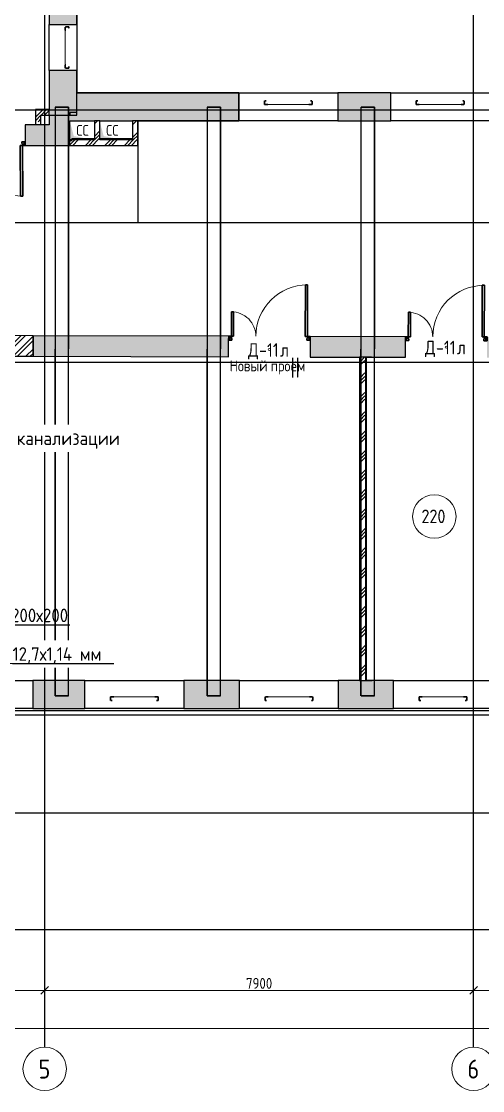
# Model space of a CAD drawing. Header units: millimetres. Extents: x -129048 to 476301, y -5853 to 215316.
# Drawn here: x 118420 to 126915, y -4664 to 15036 of the extents above; entities that cross this region are included whole.
import ezdxf
from ezdxf import colors
from ezdxf.entities.mleader import LeaderData, LeaderLine
from ezdxf.math import Vec2, Vec3

# ---------------------------------------------------------------- set-up
doc = ezdxf.new("R2010")
doc.units = ezdxf.units.MM
for name, pattern in [('ADSK_Линия сетки', [25, 20, -2.5, 0, -2.5]), ('ADSK_Сверху', [4.5, 3, -1.5]), ('ADSK_Снесено', [4.5, 3, -1.5])]:
    doc.linetypes.add(name, pattern=pattern)
for name, color, linetype, lineweight, true_color in [('_ Окна', 5, 'Continuous', 30, 0x0000ff), ('Стены внутренние', 5, 'Continuous', 18, 0x0000ff), ('Стены наружные', 1, 'ADSK_Снесено', 18, 0xff0000), ('Стены штриховка', 5, 'Continuous', 18, 0x0000ff)]:
    doc.layers.add(name, color=color, linetype=linetype, lineweight=lineweight, true_color=true_color)
for name, color, linetype, lineweight in [('GAZLAITER', 1, 'Continuous', 40), ('Аннотация', 7, 'Continuous', 9), ('Двери', 251, 'Continuous', 18), ('Каркас', 7, 'Continuous', 18), ('Марки дверей', 7, 'Continuous', 20), ('Марки помещений', 7, 'Continuous', 20), ('Окна', 251, 'Continuous', 18), ('Оси', 7, 'Continuous', 9), ('Узлы', 7, 'Continuous', 18)]:
    doc.layers.add(name, color=color, linetype=linetype, lineweight=lineweight)
doc.styles.add('GOST Common', font='GOST Common_0.ttf', dxfattribs={"width": 0.9, "height": 350})
doc.styles.add('GOST Common_1', font='GOST Common_0.ttf', dxfattribs={"width": 0.9, "height": 200})
doc.styles.add('GOST Common_2', font='GOST Common_0.ttf', dxfattribs={"width": 0.9, "height": 250})
doc.styles.add('PIK', font='isocpeur.ttf', dxfattribs={"width": 0.9, "height": 250})
doc.dimstyles.new('ADSK_Основной_2_5_мм', dxfattribs={"dimscale": 304.8, "dimtxt": 251.428749, "dimasz": 0.463911, "dimexe": 0.492126, "dimexo": 0.492126, "dimgap": 0.098425, "dimtad": 1, "dimdec": 1, "dimrnd": 0.1, "dimdsep": 46, "dimtxsty": 'GOST Common_1', "dimblk1": 'OBLIQUE', "dimblk2": 'OBLIQUE', "dimsah": 1, "dimcen": 0.09, "dimdle": 0.492126, "dimazin": 2, "dimtfac": 1, "dimtdec": 4, "dimtix": 1, "dimtmove": 0, "dimatfit": 3, "dimfxl": 1, "dimtvp": 1, "dimtfill": 1, "dimtolj": 1, "dimtzin": 0, "dimlwd": 20, "dimlwe": 20, "dimarcsym": 2})
pattern_1 = [(45, (108139.4, 150), (-179.605, 179.605), []), (45, (108202.9, 150), (0, 359.2102), []), (45, (108075.9, 150), (0, 359.2102), [])]

# ---------------------------------------------------------------- blocks, each defined once
blk = doc.blocks.new('Витраж-тент со смещением вовне - 60мм 30 сдвиг-1466942-02 План 2-го этажа маркировочный')
at = {"layer": '_ Окна', "color": 161, "linetype": 'ADSK_Сверху', "true_color": 0xaaaaff}
for p, q in [((-440, 25), (-440, -45)), ((-440, 25), (-410, 25)), ((-440, -45), (-440, 25)), ((440, 25), (410, 25)), ((440, -45), (440, 25)), ((440, -45), (440, 25)), ((-380, -45), (-440, -45)), ((-380, -35), (-380, -45)), ((380, -35), (380, -45)), ((380, -45), (440, -45))]:
    blk.add_line(p, q, dxfattribs=at)
at = {"layer": 'Окна', "color": 161, "linetype": 'ADSK_Сверху', "true_color": 0xaaaaff}
blk.add_line((-380, -45), (380, -45), dxfattribs=at)
blk = doc.blocks.new('Витраж-тент со смещением вовне - 60мм 30 сдвиг-1466982-02 План 2-го этажа маркировочный')
at = {"layer": '_ Окна', "color": 161, "linetype": 'ADSK_Сверху', "true_color": 0xaaaaff}
for p, q in [((-440, 25), (-440, -45)), ((-440, 25), (-410, 25)), ((-440, -45), (-440, 25)), ((440, 25), (410, 25)), ((440, -45), (440, 25)), ((440, -45), (440, 25)), ((-380, -45), (-440, -45)), ((-380, -35), (-380, -45)), ((380, -35), (380, -45)), ((380, -45), (440, -45))]:
    blk.add_line(p, q, dxfattribs=at)
at = {"layer": 'Окна', "color": 161, "linetype": 'ADSK_Сверху', "true_color": 0xaaaaff}
blk.add_line((-380, -45), (380, -45), dxfattribs=at)
blk = doc.blocks.new('Витраж-тент со смещением вовне - 60мм 30 сдвиг-1466941-02 План 2-го этажа маркировочный')
at = {"layer": '_ Окна', "color": 161, "linetype": 'ADSK_Сверху', "true_color": 0xaaaaff}
for p, q in [((-379, 25), (-379, -45)), ((-379, 25), (-349, 25)), ((-379, -45), (-379, 25)), ((379, 25), (349, 25)), ((379, -45), (379, 25)), ((379, -45), (379, 25)), ((-319, -45), (-379, -45)), ((-319, -35), (-319, -45)), ((319, -35), (319, -45)), ((319, -45), (379, -45))]:
    blk.add_line(p, q, dxfattribs=at)
at = {"layer": 'Окна', "color": 161, "linetype": 'ADSK_Сверху', "true_color": 0xaaaaff}
blk.add_line((-319, -45), (319, -45), dxfattribs=at)
blk = doc.blocks.new('AC_Дверь_Однопольная - Д-19п 1030х2200h-1983139-02 План 2-го этажа маркировочный')
at = {"layer": 'Двери', "lineweight": 30}
for p, q in [((-465, 1120), (-425, 1120)), ((-465, 190), (-465, 1120)), ((-425, 1120), (-425, 190)), ((-515, 190), (-495, 190)), ((-515, 120), (-515, 190)), ((-495, 120), (-515, 120)), ((-495, 190), (-465, 190)), ((-495, 120), (-495, 190)), ((-495, 190), (-495, 120)), ((-455, 120), (-495, 120)), ((-425, 190), (-465, 190)), ((-465, 190), (-465, 150)), ((-465, 150), (-455, 150)), ((-455, 150), (-455, 120)), ((455, 150), (465, 150)), ((455, 120), (455, 150)), ((495, 120), (455, 120)), ((465, 190), (495, 190)), ((465, 150), (465, 190)), ((495, 190), (495, 120)), ((495, 190), (515, 190)), ((495, 120), (495, 190)), ((515, 120), (495, 120)), ((515, 190), (515, 120))]:
    blk.add_line(p, q, dxfattribs=at)
at = {"layer": 'Двери'}
blk.add_arc((-465, 190), 930, 0, 90, dxfattribs=at)
blk = doc.blocks.new('AC_Дверь_Двупольная - Д-11л 1500х2200h-2039728-02 План 2-го этажа маркировочный')
at = {"layer": 'Двери', "lineweight": 30}
for p, q in [((700, 1140), (660, 1140)), ((660, 1140), (660, 190)), ((700, 190), (700, 1140)), ((-700, 640), (-660, 640)), ((-700, 190), (-700, 640)), ((-660, 640), (-660, 190)), ((-750, 190), (-730, 190)), ((-750, 120), (-750, 190)), ((-730, 120), (-750, 120)), ((-730, 190), (-700, 190)), ((-730, 120), (-730, 190)), ((-730, 190), (-730, 120)), ((-690, 120), (-730, 120)), ((-660, 190), (-700, 190)), ((-700, 190), (-700, 150)), ((-700, 150), (-690, 150)), ((-690, 150), (-690, 120)), ((660, 190), (700, 190)), ((700, 150), (690, 150)), ((690, 150), (690, 120)), ((690, 120), (730, 120)), ((730, 190), (700, 190)), ((700, 190), (700, 150)), ((730, 120), (730, 190)), ((750, 190), (730, 190)), ((730, 190), (730, 120)), ((730, 120), (750, 120)), ((750, 120), (750, 190))]:
    blk.add_line(p, q, dxfattribs=at)
at = {"layer": 'Двери'}
for centre, radius, start, end in [((700, 190), 950, 90, 180), ((-700, 190), 450, 360, 90)]:
    blk.add_arc(centre, radius, start, end, dxfattribs=at)
blk = doc.blocks.new('Ось сетки - Круг_Ø8 мм-6577-02 План 2-го этажа маркировочный')
at = {"layer": 'Оси', "lineweight": 20}
for start, end in [(360, 180), (180, 360)]:
    blk.add_arc((0, 0), 4, start, end, dxfattribs=at)
blk = doc.blocks.new('ADSK_Марка_Помещение_ОдноЗначение - Номер-247393-02 План 2-го этажа маркировочный')
at = {"layer": 'Марки помещений'}
blk.add_circle((0, 0), 4, dxfattribs=at)
blk = doc.blocks.new('_Oblique')
at = {"color": 0, "linetype": 'ByBlock', "lineweight": -2}
blk.add_line((-0.5, -0.5), (0.5, 0.5), dxfattribs=at)
blk = doc.blocks.new('*D1562')
at = {"color": 0, "lineweight": 20, "transparency": 16777216}
for p, q in [((115699, -2818), (118999, -2818)), ((115849, -2868), (115849, -2968)), ((118849, -2868), (118849, -2968))]:
    blk.add_line(p, q, dxfattribs=at)
at = {"layer": 'Defpoints', "color": 0, "transparency": 16777216}
for p in [(115849, -2718), (118849, -2718), (118849, -2818)]:
    blk.add_point(p, dxfattribs=at)
at = {"color": 0, "lineweight": 20, "transparency": 16777216, "xscale": 141.4, "yscale": 141.4, "zscale": 141.4, "rotation": 180}
blk.add_blockref('_Oblique', (115849, -2818), dxfattribs=at)
at = {"color": 0, "lineweight": 20, "transparency": 16777216, "xscale": 141.4, "yscale": 141.4, "zscale": 141.4}
blk.add_blockref('_Oblique', (118849, -2818), dxfattribs=at)
at = {"color": 0, "lineweight": 25, "transparency": 16777216, "insert": (117349, -2688), "char_height": 200, "width": 756.84, "attachment_point": 5, "style": 'GOST Common_1', "bg_fill": 3, "box_fill_scale": 1.1, "bg_fill_color": 256, "bg_fill_true_color": 13158600, "bg_fill_transparency": 0}
blk.add_mtext('\\A1;3000', dxfattribs=at)
blk = doc.blocks.new('*D1563')
at = {"color": 0, "lineweight": 20, "transparency": 16777216}
for p, q in [((118699, -2818), (126899, -2818)), ((118849, -2868), (118849, -2968)), ((126749, -2868), (126749, -2968))]:
    blk.add_line(p, q, dxfattribs=at)
at = {"layer": 'Defpoints', "color": 0, "transparency": 16777216}
for p in [(118849, -2718), (126749, -2718), (126749, -2818)]:
    blk.add_point(p, dxfattribs=at)
at = {"color": 0, "lineweight": 20, "transparency": 16777216, "xscale": 141.4, "yscale": 141.4, "zscale": 141.4, "rotation": 180}
blk.add_blockref('_Oblique', (118849, -2818), dxfattribs=at)
at = {"color": 0, "lineweight": 20, "transparency": 16777216, "xscale": 141.4, "yscale": 141.4, "zscale": 141.4}
blk.add_blockref('_Oblique', (126749, -2818), dxfattribs=at)
at = {"color": 0, "lineweight": 25, "transparency": 16777216, "insert": (122799, -2688), "char_height": 200, "width": 756.84, "attachment_point": 5, "style": 'GOST Common_1', "bg_fill": 3, "box_fill_scale": 1.1, "bg_fill_color": 256, "bg_fill_true_color": 13158600, "bg_fill_transparency": 0}
blk.add_mtext('\\A1;7900', dxfattribs=at)
blk = doc.blocks.new('*D1564')
at = {"color": 0, "lineweight": 20, "transparency": 16777216}
for p, q in [((126599, -2818), (139399, -2818)), ((126749, -2868), (126749, -2968)), ((139249, -2868), (139249, -2968))]:
    blk.add_line(p, q, dxfattribs=at)
at = {"layer": 'Defpoints', "color": 0, "transparency": 16777216}
for p in [(126749, -2718), (139249, -2718), (139249, -2818)]:
    blk.add_point(p, dxfattribs=at)
at = {"color": 0, "lineweight": 20, "transparency": 16777216, "xscale": 141.4, "yscale": 141.4, "zscale": 141.4, "rotation": 180}
blk.add_blockref('_Oblique', (126749, -2818), dxfattribs=at)
at = {"color": 0, "lineweight": 20, "transparency": 16777216, "xscale": 141.4, "yscale": 141.4, "zscale": 141.4}
blk.add_blockref('_Oblique', (139249, -2818), dxfattribs=at)
at = {"color": 0, "lineweight": 25, "transparency": 16777216, "insert": (132999, -2688), "char_height": 200, "width": 889.8, "attachment_point": 5, "style": 'GOST Common_1', "bg_fill": 3, "box_fill_scale": 1.1, "bg_fill_color": 256, "bg_fill_true_color": 13158600, "bg_fill_transparency": 0}
blk.add_mtext('\\A1;12500', dxfattribs=at)
blk = doc.blocks.new('*D1578')
at = {"color": 0, "lineweight": 20, "transparency": 16777216}
for p, q in [((102049, -3518), (164199, -3518)), ((102199, -3568), (102199, -3668)), ((164049, -3568), (164049, -3668))]:
    blk.add_line(p, q, dxfattribs=at)
at = {"layer": 'Defpoints', "color": 0, "transparency": 16777216}
for p in [(102199, -3418), (164049, -3418), (164049, -3518)]:
    blk.add_point(p, dxfattribs=at)
at = {"color": 0, "lineweight": 20, "transparency": 16777216, "xscale": 141.4, "yscale": 141.4, "zscale": 141.4, "rotation": 180}
blk.add_blockref('_Oblique', (102199, -3518), dxfattribs=at)
at = {"color": 0, "lineweight": 20, "transparency": 16777216, "xscale": 141.4, "yscale": 141.4, "zscale": 141.4}
blk.add_blockref('_Oblique', (164049, -3518), dxfattribs=at)
at = {"color": 0, "lineweight": 25, "transparency": 16777216, "insert": (133124, -3388), "char_height": 200, "width": 889.8, "attachment_point": 5, "style": 'GOST Common_1', "bg_fill": 3, "box_fill_scale": 1.1, "bg_fill_color": 256, "bg_fill_true_color": 13158600, "bg_fill_transparency": 0}
blk.add_mtext('\\A1;61850', dxfattribs=at)
blk = doc.blocks.new('ADSK_Марка_Дверь - Марка типа и комментарии-2020407-02 План 2-го этажа маркировочный')
at = {"layer": 'Марки дверей', "lineweight": 9}
blk.add_circle((0, 0), 0.2, dxfattribs=at)
blk = doc.blocks.new('ADSK_Марка_Дверь - Типоразмер_ADSK_Марка-58376-02 План 2-го этажа маркировочный')
at = {"layer": 'Марки дверей', "lineweight": 9}
blk.add_circle((0, 0), 0.2, dxfattribs=at)

msp = doc.modelspace()

# ---------------------------------------------------------------- hatches: boundary and pattern name
at = {"layer": 'Стены внутренние', "lineweight": 25, "true_color": 0x636466}
h = msp.add_hatch(dxfattribs=at)
h.set_pattern_fill('FP_1', color=251, style=0, pattern_type=2)
h.set_pattern_definition(pattern_1)
h.paths.add_polyline_path([(118680.71759, 13129.22496), (118682.60376, 13130.22153), (118682.74442, 13188.01178), (118773.02388, 13188.01098), (118773.25318, 13129.58814), (118780.71759, 13130.22153), (118780.71759, 13409.61744), (118680.71759, 13409.61744), (118680.71759, 13130.22153)])
h = msp.add_hatch(dxfattribs=at)
h.set_pattern_fill('FP_1', color=251, style=0, pattern_type=2)
h.set_pattern_definition(pattern_1)
h.paths.add_polyline_path([(118930.71759, 13309.61744), (118930.71759, 13409.61744), (118780.71759, 13409.61744), (118780.71759, 13309.61744)])
msp.add_hatch(color=251, dxfattribs=at).paths.add_polyline_path([(118934.63569, 12750.2186), (119314.63569, 12751.71001), (119314.63569, 13309.61744), (118934.63569, 13309.61744), (118934.63569, 12751.71001)])
h = msp.add_hatch(dxfattribs=at)
h.set_pattern_fill('FP_1', color=251, style=0, pattern_type=2)
h.set_pattern_definition(pattern_1)
h.paths.add_polyline_path([(119864.63569, 12851.64231), (119864.63569, 13206.63165), (119764.63569, 13206.63165), (119764.63569, 12851.64231)])
h = msp.add_hatch(dxfattribs=at)
h.set_pattern_fill('FP_1', color=251, style=0, pattern_type=2)
h.set_pattern_definition(pattern_1)
h.paths.add_polyline_path([(120564.5631, 12851.64231), (120564.5631, 13206.63165), (120464.5631, 13206.63165), (120464.5631, 12851.64231)])
h = msp.add_hatch(color=251, dxfattribs=at)
h.paths.add_polyline_path([(115138.00814, 12735.31776), (116459.97718, 12740.50617), (116458.48578, 13120.50324), (115136.51675, 13115.31484), (115137.56781, 12847.51204)])
h.paths.add_polyline_path([(117255.00657, 12743.62647), (117460.26441, 12744.43205), (117458.77301, 13124.42913), (117253.51517, 13123.62354), (117254.59884, 12847.51204)])
h.paths.add_polyline_path([(118490.25647, 12748.47452), (118934.63569, 12750.2186), (118934.63569, 13130.22153), (118488.76508, 13128.47159), (118490.24963, 12750.2186)])
h = msp.add_hatch(dxfattribs=at)
h.set_pattern_fill('FP_1', color=251, style=0, pattern_type=2)
h.set_pattern_definition(pattern_1)
h.paths.add_polyline_path([(120549.71145, 12751.64231), (120564.5631, 12751.64231), (120564.5631, 12851.64231), (119314.63569, 12851.64231), (119314.63569, 12751.64231), (120521.72139, 12751.64231)])
h = msp.add_hatch(color=251, dxfattribs=at)
h.paths.add_polyline_path([(150643.87398, 8780.40893), (150640.00108, 9160.4205), (144072.22926, 9177.78108), (144072.22926, 8797.77975), (150641.87126, 8780.41423)])
h.paths.add_polyline_path([(142571.23005, 8801.74734), (142572.04947, 9181.74601), (135507.91605, 9200.41911), (135507.91605, 8820.41778), (142541.69893, 8801.8254)])
h.paths.add_polyline_path([(134006.91684, 8824.38537), (134007.73626, 9204.38404), (126996.31999, 9222.9178), (126996.31999, 8842.91647), (133964.73987, 8824.49686)])
h.paths.add_polyline_path([(125495.32078, 8846.88406), (125496.1402, 9226.88273), (123737.93688, 9231.53067), (123736.93244, 8851.532), (125345.23721, 8847.28077)])
h.paths.add_polyline_path([(122236.93768, 8855.49694), (122237.75709, 9235.49561), (118638.71545, 9245.00944), (118638.71545, 8865.00811), (122211.1293, 8855.56515)])
h.paths.add_polyline_path([(117111.77609, 8869.04427), (117111.77609, 9249.04559), (116272.42287, 9251.26425), (116273.16835, 8871.26096), (117048.57146, 8869.21133)])
h = msp.add_hatch(dxfattribs=at)
h.set_pattern_fill('FP_2', color=251, style=0, pattern_type=2)
h.set_pattern_definition([(45, (108139.4, 150), (-117.8655, 117.8655), []), (45, (108217.98, 150), (-117.8655, 117.8655), [])])
h.paths.add_polyline_path([(118637.711, 8865.01076), (118637.711, 9245.01209), (117112.78054, 9249.04294), (117111.77609, 8869.04427), (118399.14749, 8865.64136)])
h = msp.add_hatch(dxfattribs=at)
h.set_pattern_fill('FP_1', color=251, style=0, pattern_type=2)
h.set_pattern_definition(pattern_1)
h.paths.add_polyline_path([(124752.4505, 2889.50427), (124757.94213, 2889.50427), (124757.94213, 3942.16704), (124746.00578, 8848.56015), (124657.94213, 8849.0975), (124657.94213, 2889.50427)])
at = {"layer": 'Стены наружные', "linetype": 'Continuous', "lineweight": 25, "true_color": 0x636466}
h = msp.add_hatch(color=251, dxfattribs=at)
h.paths.add_polyline_path([(118930.71759, 13309.61744), (119399.51053, 13309.61744), (119440.71759, 13359.61744), (119440.71759, 14130.74577), (118930.71759, 14130.74577)])
h.paths.add_polyline_path([(119328.16529, 14980.74577), (119440.71759, 14980.74577), (119440.71759, 20558.63165), (118930.71759, 20558.63165), (118930.71759, 14980.74577), (119055.97335, 14980.74577)])
h = msp.add_hatch(color=251, dxfattribs=at)
h.paths.add_polyline_path([(145083.02013, 13206.63165), (147391.30433, 13206.63165), (147391.30433, 13716.63165), (143932.16837, 13716.63165), (143932.16837, 13206.63165)])
h.paths.add_polyline_path([(141113.17733, 13206.63165), (142112.16837, 13206.63165), (142112.16837, 13716.63165), (141113.17733, 13716.63165), (141113.17733, 13231.10037)])
h.paths.add_polyline_path([(138315.18046, 13206.63165), (139293.17733, 13206.63165), (139293.17733, 13716.63165), (138315.18046, 13716.63165), (138315.18046, 13261.27209)])
h.paths.add_polyline_path([(136495.18046, 13206.63165), (136495.18046, 13716.63165), (135501.45161, 13716.63165), (135501.45161, 13206.63165)])
h.paths.add_polyline_path([(132938.28842, 13206.63165), (133681.45161, 13206.63165), (133681.45161, 13716.63165), (132691.76651, 13716.63165), (132691.76651, 13206.63165)])
h.paths.add_polyline_path([(130871.76651, 13206.63165), (130871.76651, 13716.63165), (129873.38316, 13716.63165), (129873.38316, 13206.63165)])
h.paths.add_polyline_path([(127293.77171, 13206.63165), (128053.38316, 13206.63165), (128053.38316, 13716.63165), (127043.97335, 13716.63165), (127043.97335, 13206.63165)])
h.paths.add_polyline_path([(124752.4505, 13206.63165), (125223.97335, 13206.63165), (125223.97335, 13716.63165), (124246.97335, 13716.63165), (124246.97335, 13206.63165)])
h.paths.add_polyline_path([(119669.8081, 13206.63165), (122426.97335, 13206.63165), (122426.97335, 13716.63165), (119440.71759, 13716.63165), (119440.71759, 13359.61744), (119399.51053, 13309.61744), (119314.63569, 13309.61744), (119314.63569, 13206.63165), (119440.71759, 13206.63165)])
h = msp.add_hatch(color=251, dxfattribs=at)
h.paths.add_polyline_path([(150165.66254, 2379.50427), (150686.33128, 2379.50427), (150686.33128, 2889.50427), (149625.02359, 2889.50427), (149625.02359, 2379.50427)])
h.paths.add_polyline_path([(147805.02359, 2379.50427), (147805.02359, 2889.50427), (146815.58462, 2889.50427), (146815.58462, 2379.50427), (147624.34134, 2379.50427)])
h.paths.add_polyline_path([(144016.97567, 2379.50427), (144995.58462, 2379.50427), (144995.58462, 2889.50427), (144016.97567, 2889.50427), (144016.97567, 2714.83314)])
h.paths.add_polyline_path([(141209.00591, 2379.50427), (142196.97567, 2379.50427), (142196.97567, 2889.50427), (141209.00591, 2889.50427), (141209.00591, 2714.83314)])
h.paths.add_polyline_path([(138659.84039, 2379.50427), (139389.00591, 2379.50427), (139389.00591, 2889.50427), (138360.25895, 2889.50427), (138360.25895, 2379.50427)])
h.paths.add_polyline_path([(135333.3475, 2379.50427), (136540.25895, 2379.50427), (136540.25895, 2889.50427), (135333.3475, 2889.50427), (135333.3475, 2714.83314)])
h.paths.add_polyline_path([(132532.85559, 2379.50427), (133933.3475, 2379.50427), (133933.3475, 2889.50427), (132532.85559, 2889.50427), (132532.85559, 2714.83314)])
h.paths.add_polyline_path([(131132.85559, 2379.50427), (131132.85559, 2889.50427), (129903.39975, 2889.50427), (129903.39975, 2379.50427), (130908.57335, 2379.50427)])
h.paths.add_polyline_path([(127919.58131, 2379.50427), (128083.39975, 2379.50427), (128083.39975, 2889.50427), (127094.76194, 2889.50427), (127094.76194, 2379.50427), (127293.77171, 2379.50427)])
h.paths.add_polyline_path([(125274.76194, 2379.50427), (125274.76194, 2889.50427), (124257.12095, 2889.50427), (124257.12095, 2379.50427), (124752.4505, 2379.50427)])
h.paths.add_polyline_path([(116412.39698, 2379.50427), (116813.1385, 2379.50427), (116813.1385, 2889.50427), (116412.39698, 2889.50427), (116412.39698, 2749.36727)])
h.paths.add_polyline_path([(122004.70528, 2379.50427), (122437.12095, 2379.50427), (122437.12095, 2889.50427), (121410.898, 2889.50427), (121410.898, 2379.50427)])
h.paths.add_polyline_path([(119590.898, 2379.50427), (119590.898, 2889.50427), (118633.1385, 2889.50427), (118633.1385, 2379.50427)])
at = {"layer": 'Узлы', "lineweight": 25, "true_color": 0x636466}
for points in [[(119764.63569, 12851.64231), (119385.34637, 12922.35299), (119314.63569, 13188.98764), (119314.63569, 12851.64231), (119755.48717, 12851.64231)], [(120314.63569, 12851.64231), (119935.34637, 12922.35299), (119864.63569, 13192.68332), (119864.63569, 12851.64231), (120013.28982, 12851.64231)]]:
    msp.add_hatch(color=251, dxfattribs=at).paths.add_polyline_path(points)

# ---------------------------------------------------------------- linework, layer by layer
at = {"linetype": 'ADSK_Линия сетки', "lineweight": 25}
for p, q in [((126749.30993, -3863.55169), (126749.30993, 44684.78674)), ((118849.30993, -3863.55169), (118849.30993, 21818.8012)), ((97053.17482, 13406.78828), (165281.11784, 13406.78828)), ((97053.17482, 8756.78828), (165281.11784, 8756.78828)), ((97053.17482, 2256.78828), (165281.11784, 2256.78828)), ((97053.17482, 456.78828), (165281.11784, 456.78828)), ((97053.17482, -1693.21172), (142481.75547, -1693.21172))]:
    msp.add_line(p, q, dxfattribs=at)
at = {"color": 251, "lineweight": 25, "true_color": 0x636466}
for points in [[(119444.63569, 21068.63165), (119440.71759, 13720.1816), (122426.97335, 13716.63165), (122426.97335, 13206.63165), (120564.5631, 13206.63165), (120564.5631, 11328.12025), (143932.16837, 11328.12025), (143932.16837, 13716.63165), (146881.30433, 13716.63165), (146869.10338, 21084.05859), (139456.41559, 21084.05859), (139456.41559, 43675.12698), (126595.23494, 43675.12698), (126595.23494, 21068.63165), (119444.63569, 21068.63165)], [(108910.52572, 11328.12025), (154861.07324, 11328.12025), (154859.2518, 21054.56631), (154172.61168, 21084.05859)]]:
    msp.add_lwpolyline(points, dxfattribs=at)
at = {"layer": 'Каркас', "color": 251, "linetype": 'ADSK_Сверху', "lineweight": 25, "true_color": 0x636466}
for p, q in [((119290.34241, 13454.00246), (119040.34241, 13454.00246)), ((119040.34241, 13454.00246), (119290.34241, 13454.00246)), ((119040.34241, 13454.00246), (119040.34241, 8999.43061)), ((119040.34241, 13454.00246), (119040.34241, 8999.43061)), ((119290.34241, 8999.43061), (119290.34241, 13454.00246)), ((119290.34241, 13454.00246), (119290.34241, 8999.43061)), ((122090.34241, 13454.00246), (121840.34241, 13454.00246)), ((121840.34241, 13454.00246), (122090.34241, 13454.00246)), ((121840.34241, 13454.00246), (121840.34241, 8999.43061)), ((121840.34241, 13454.00246), (121840.34241, 8999.43061)), ((122090.34241, 8999.43061), (122090.34241, 13454.00246)), ((122090.34241, 13454.00246), (122090.34241, 8999.43061)), ((124922.07792, 13454.00246), (124672.07792, 13454.00246)), ((124672.07792, 13454.00246), (124922.07792, 13454.00246)), ((124672.07792, 13454.00246), (124672.07792, 8999.43061)), ((124672.07792, 13454.00246), (124672.07792, 8999.43061)), ((124922.07792, 8999.43061), (124922.07792, 13454.00246)), ((124922.07792, 13454.00246), (124922.07792, 8999.43061)), ((119040.34241, 8999.43061), (119040.34241, 2610.01988)), ((119040.34241, 2610.01988), (119040.34241, 8999.43061)), ((119290.34241, 2610.01988), (119290.34241, 8999.43061)), ((119290.34241, 2610.01988), (119290.34241, 8999.43061)), ((121840.34241, 8999.43061), (121840.34241, 2610.01988)), ((121840.34241, 2610.01988), (121840.34241, 8999.43061)), ((122090.34241, 2610.01988), (122090.34241, 8999.43061)), ((122090.34241, 2610.01988), (122090.34241, 8999.43061)), ((124672.07792, 8999.43061), (124672.07792, 2610.01988)), ((124672.07792, 2610.01988), (124672.07792, 8999.43061)), ((124922.07792, 2610.01988), (124922.07792, 8999.43061)), ((124922.07792, 2610.01988), (124922.07792, 8999.43061)), ((119040.34241, 2610.01988), (119290.34241, 2610.01988)), ((119290.34241, 2610.01988), (119040.34241, 2610.01988)), ((121840.34241, 2610.01988), (122090.34241, 2610.01988)), ((122090.34241, 2610.01988), (121840.34241, 2610.01988)), ((124672.07792, 2610.01988), (124922.07792, 2610.01988)), ((124922.07792, 2610.01988), (124672.07792, 2610.01988))]:
    msp.add_line(p, q, dxfattribs=at)
at = {"layer": 'Стены внутренние', "color": 251, "lineweight": 25, "true_color": 0x636466}
for p, q in [((118930.71759, 13409.61744), (118680.71759, 13409.61744)), ((118680.71759, 13409.61744), (118680.71759, 13129.22496)), ((118930.71759, 13309.61744), (118930.71759, 13409.61744)), ((118780.71759, 13309.61744), (118930.71759, 13309.61744)), ((118780.71759, 13129.61744), (118780.71759, 13309.61744)), ((118934.63569, 13309.61744), (118934.63569, 13130.22153)), ((119314.63569, 12751.64231), (119314.63569, 13206.63165)), ((119764.63569, 13206.63165), (119764.63569, 12851.64231)), ((119864.63569, 13206.63165), (119764.63569, 13206.63165)), ((119864.63569, 12851.64231), (119864.63569, 13206.63165)), ((120464.5631, 13206.63165), (120464.5631, 12851.64231)), ((120564.5631, 13206.63165), (120464.5631, 13206.63165)), ((120564.5631, 12751.64231), (120564.5631, 13206.63165)), ((118934.63569, 13130.22153), (118488.76508, 13128.47159)), ((118488.76508, 13128.47159), (118489.98174, 12818.47398)), ((119764.63569, 12851.64231), (119314.63569, 12851.64231)), ((120464.5631, 12851.64231), (119864.63569, 12851.64231)), ((118490.25647, 12748.47452), (119314.63569, 12751.71001)), ((119314.63569, 12751.64231), (120564.5631, 12751.64231)), ((118638.71545, 9245.00944), (116272.42287, 9251.26425)), ((118638.71545, 9245.00944), (118637.711, 8865.01076)), ((118637.711, 8865.01076), (118638.71545, 9245.00944)), ((122237.94213, 9235.49561), (118638.71545, 9245.00944)), ((122236.93768, 8855.49694), (122237.75709, 9165.49585)), ((123737.75185, 9161.53092), (123736.93244, 8851.532)), ((125496.32523, 9226.88273), (123737.93688, 9231.53067)), ((125495.32078, 8846.88406), (125496.1402, 9156.88297)), ((117518.65894, 8867.96875), (118637.711, 8865.01076)), ((118637.711, 8865.01076), (122236.93768, 8855.49694)), ((123736.93244, 8851.532), (124645.94213, 8849.12922)), ((124645.94213, 8849.12922), (124645.94213, 2889.50427)), ((124767.94213, 8848.80674), (124647.94213, 8849.12393)), ((124769.94213, 8848.80145), (125495.32078, 8846.88406)), ((124769.94213, 2889.50427), (124769.94213, 8848.80145)), ((124647.94213, 2889.50427), (124767.94213, 2889.50427))]:
    msp.add_line(p, q, dxfattribs=at)
at = {"layer": 'Стены внутренние', "color": 251, "linetype": 'ADSK_Сверху', "lineweight": 25, "true_color": 0x636466}
for p, q in [((119764.63569, 12872.88081), (119350.71759, 12872.88081)), ((119350.71759, 12832.02567), (119350.71759, 12872.88081)), ((120464.5631, 12872.88081), (119864.63569, 12872.88081)), ((123412.79059, 8835.95405), (123412.79059, 8473.69942)), ((123512.79059, 8473.69942), (123512.79059, 8835.95405))]:
    msp.add_line(p, q, dxfattribs=at)
at = {"layer": 'Стены внутренние', "color": 251, "linetype": 'ADSK_Снесено', "lineweight": 25, "true_color": 0x636466}
for p, q in [((124866.00543, 8848.85209), (124746.00578, 8848.56015)), ((124760.50341, 2889.3583), (124880.50306, 2889.65023))]:
    msp.add_line(p, q, dxfattribs=at)
at = {"layer": 'Стены наружные', "color": 251, "linetype": 'Continuous', "lineweight": 25, "true_color": 0x636466}
for p, q in [((119440.71759, 14980.74577), (119440.71759, 21068.63165)), ((118930.71759, 18876.11752), (118930.71759, 14980.74577)), ((118930.71759, 14980.74577), (119440.71759, 14980.74577)), ((118930.71759, 14130.74577), (118930.71759, 14980.74577)), ((119440.71759, 14980.74577), (119440.71759, 14130.74577)), ((118930.71759, 14130.74577), (118930.71759, 13409.61744)), ((119440.71759, 14130.74577), (118930.71759, 14130.74577)), ((119440.71759, 13309.61744), (119440.71759, 14130.74577)), ((122426.97335, 13716.63165), (119440.71759, 13716.63165)), ((122426.97335, 13206.63165), (122426.97335, 13716.63165)), ((122426.97335, 13716.63165), (124246.97335, 13716.63165)), ((125223.97335, 13716.63165), (124246.97335, 13716.63165)), ((124246.97335, 13716.63165), (124246.97335, 13206.63165)), ((125223.97335, 13206.63165), (125223.97335, 13716.63165)), ((125223.97335, 13716.63165), (127043.97335, 13716.63165)), ((118930.71759, 13309.61744), (119440.71759, 13309.61744)), ((119440.71759, 13359.61744), (119314.63569, 13359.61744)), ((119314.63569, 13359.61744), (119314.63569, 13309.61744)), ((119314.63569, 13206.63165), (119764.63569, 13206.63165)), ((119864.63569, 13206.63165), (120464.5631, 13206.63165)), ((120564.5631, 13206.63165), (122426.97335, 13206.63165)), ((124246.97335, 13206.63165), (122426.97335, 13206.63165)), ((124246.97335, 13206.63165), (125223.97335, 13206.63165)), ((127043.97335, 13206.63165), (125223.97335, 13206.63165)), ((116813.1385, 2889.50427), (118633.1385, 2889.50427)), ((119590.898, 2889.50427), (118633.1385, 2889.50427)), ((118633.1385, 2889.50427), (118633.1385, 2379.50427)), ((119590.898, 2379.50427), (119590.898, 2889.50427)), ((119590.898, 2889.50427), (121410.898, 2889.50427)), ((122437.12095, 2889.50427), (121410.898, 2889.50427)), ((121410.898, 2889.50427), (121410.898, 2379.50427)), ((122437.12095, 2379.50427), (122437.12095, 2889.50427)), ((122437.12095, 2889.50427), (124257.12095, 2889.50427)), ((124645.94213, 2889.50427), (124257.12095, 2889.50427)), ((124257.12095, 2889.50427), (124257.12095, 2379.50427)), ((125274.76194, 2889.50427), (124769.94213, 2889.50427)), ((125274.76194, 2379.50427), (125274.76194, 2889.50427)), ((125274.76194, 2889.50427), (127094.76194, 2889.50427)), ((118633.1385, 2379.50427), (116813.1385, 2379.50427)), ((118633.1385, 2379.50427), (119590.898, 2379.50427)), ((121410.898, 2379.50427), (119590.898, 2379.50427)), ((121410.898, 2379.50427), (122437.12095, 2379.50427)), ((124257.12095, 2379.50427), (122437.12095, 2379.50427)), ((124257.12095, 2379.50427), (125274.76194, 2379.50427)), ((127094.76194, 2379.50427), (125274.76194, 2379.50427))]:
    msp.add_line(p, q, dxfattribs=at)
at = {"layer": 'Стены штриховка', "color": 251, "lineweight": 25, "true_color": 0x636466}
for p, q in [((124647.94213, 8849.12393), (124645.94213, 8849.12922)), ((124647.94213, 8849.12393), (124647.94213, 2889.50427)), ((124657.94213, 8849.0975), (124657.94213, 2889.50427)), ((124757.94213, 8848.83317), (124757.94213, 2889.50427)), ((124769.94213, 8848.80145), (124767.94213, 8848.80674)), ((124767.94213, 8848.80674), (124767.94213, 2889.50427)), ((124645.94213, 2889.50427), (124647.94213, 2889.50427)), ((124767.94213, 2889.50427), (124769.94213, 2889.50427))]:
    msp.add_line(p, q, dxfattribs=at)

# ---------------------------------------------------------------- block references
at = {"lineweight": 25, "xscale": 99.99999999999993, "yscale": 99.99999999999993, "zscale": 99.99999999999993}
for p in [(118849.30993, -4263.55169), (126749.30993, -4263.55169)]:
    msp.add_blockref('Ось сетки - Круг_Ø8 мм-6577-02 План 2-го этажа маркировочный', p, dxfattribs=at)
at = {"layer": '_ Окна', "color": 251, "linetype": 'ADSK_Сверху', "lineweight": 25, "true_color": 0x636466}
for name, p, rotation in [('Витраж-тент со смещением вовне - 60мм 30 сдвиг-1466941-02 План 2-го этажа маркировочный', (119270.71759, 14555.74577), 270.0000000000003), ('Витраж-тент со смещением вовне - 60мм 30 сдвиг-1466942-02 План 2-го этажа маркировочный', (120500.898, 2549.50427), 180), ('Витраж-тент со смещением вовне - 60мм 30 сдвиг-1466942-02 План 2-го этажа маркировочный', (123347.12095, 2549.50427), 180), ('Витраж-тент со смещением вовне - 60мм 30 сдвиг-1466942-02 План 2-го этажа маркировочный', (126184.76194, 2549.50427), 180)]:
    msp.add_blockref(name, p, dxfattribs=dict(at, rotation=rotation))
for p in [(123336.97335, 13546.63165), (126133.97335, 13546.63165)]:
    msp.add_blockref('Витраж-тент со смещением вовне - 60мм 30 сдвиг-1466982-02 План 2-го этажа маркировочный', p, dxfattribs=at)
at = {"layer": 'Двери', "color": 251, "lineweight": 25, "true_color": 0x636466}
for name, p, rotation in [('AC_Дверь_Однопольная - Д-19п 1030х2200h-1983139-02 План 2-го этажа маркировочный', (117974.51474, 12936.45182), 180.224870792204), ('AC_Дверь_Двупольная - Д-11л 1500х2200h-2039728-02 План 2-го этажа маркировочный', (122987.43728, 9043.5138), 359.8485505277052), ('AC_Дверь_Двупольная - Д-11л 1500х2200h-2039728-02 План 2-го этажа маркировочный', (126245.82039, 9034.90093), 359.8485505277052)]:
    msp.add_blockref(name, p, dxfattribs=dict(at, rotation=rotation))
at = {"layer": 'Марки дверей', "color": 251, "lineweight": 25, "true_color": 0x636466, "xscale": 99.99999999999993, "yscale": 99.99999999999993, "zscale": 99.99999999999993}
for name, p in [('ADSK_Марка_Дверь - Марка типа и комментарии-2020407-02 План 2-го этажа маркировочный', (122987.43728, 8990.45973)), ('ADSK_Марка_Дверь - Типоразмер_ADSK_Марка-58376-02 План 2-го этажа маркировочный', (126245.82039, 9034.90093))]:
    msp.add_blockref(name, p, dxfattribs=at)
at = {"layer": 'Марки помещений', "color": 251, "lineweight": 25, "true_color": 0x636466, "xscale": 99.99999999999993, "yscale": 99.99999999999993, "zscale": 99.99999999999993}
msp.add_blockref('ADSK_Марка_Помещение_ОдноЗначение - Номер-247393-02 План 2-го этажа маркировочный', (126025.97976, 5913.61043), dxfattribs=at)

# ---------------------------------------------------------------- texts
at = {"lineweight": 25, "char_height": 350, "width": 274.177125, "attachment_point": 1, "style": 'GOST Common'}
for s, insert in [('\\fGOST Common|b0|i0|c204|p34|;\\W.9;5', (118735.52926, -4091.01834)), ('\\fGOST Common|b0|i0|c204|p34|;\\W.9;6', (126635.52926, -4091.01834))]:
    msp.add_mtext(s, dxfattribs=dict(at, insert=insert))
at = {"layer": 'Аннотация', "color": 251, "lineweight": 25, "true_color": 0x636466, "char_height": 200, "width": 317.46825, "attachment_point": 1, "style": 'GOST Common_2'}
for insert in [(119430.97778, 13127.73927), (119980.97778, 13127.73927)]:
    msp.add_mtext('СС', dxfattribs=dict(at, insert=insert))
at = {"layer": 'Марки дверей', "color": 251, "lineweight": 25, "true_color": 0x636466, "attachment_point": 1}
for s, insert, char_height, width, style in [('\\fGOST Common|b0|i0|c204|p34|;\\W.9;Д', (122595.30801, 9107.47282), 250, 245.316375, 'GOST Common_1'), ('-11', (122797.71426, 9107.47282), 250, 468.9871875, 'GOST Common_1'), ('\\fGOST Common|b0|i0|c204|p34|;\\W.9;Д', (125853.69111, 9151.91402), 250, 245.316375, 'GOST Common_1'), ('-11', (126056.09736, 9151.91402), 250, 468.9871875, 'GOST Common_1'), ('\\fGOST Common|b0|i0|c204|p34|;\\W.9;л', (126443.05049, 9151.91402), 250, 194.8100625, 'GOST Common_1'), ('\\fGOST Common|b0|i0|c204|p34|;\\W.9;л', (123184.66738, 9107.47282), 250, 194.8100625, 'GOST Common_1'), ('Новый', (122256.00801, 8788.57168), 200, 836.96175, 'GOST Common_2'), ('проём', (123012.05488, 8788.57168), 200, 815.3161875, 'GOST Common_2')]:
    msp.add_mtext(s, dxfattribs=dict(at, insert=insert, char_height=char_height, width=width, style=style))
at = {"layer": 'Марки помещений', "color": 251, "lineweight": 25, "true_color": 0x636466, "insert": (125789.7225, 6041.33551), "char_height": 250, "width": 584.4301875, "attachment_point": 1, "style": 'GOST Common_1'}
msp.add_mtext('220', dxfattribs=at)

# ---------------------------------------------------------------- next in the draw order: dimensions: what is measured, and where the dimension line sits
at = {"lineweight": 25}
for base, p1, p2, override, picture, middle in [((118849.30993, -2817.9078), (115849.30993, -2717.9229), (118849.30993, -2717.9229), {"dimpost": '<>', "dimfxl": 3000}, '*D1562', (117349.30993, -2687.9078)), ((164049.30993, -3517.9078), (102199.30993, -3417.9229), (164049.30993, -3417.9229), {"dimpost": '<>', "dimfxl": 61850}, '*D1578', (133124.30993, -3387.9078))]:
    dim = msp.add_linear_dim(base=base, p1=p1, p2=p2, dimstyle='ADSK_Основной_2_5_мм', override=override, dxfattribs=at)
    dim.commit()
    dim.dimension.update_dxf_attribs({"geometry": picture, "text_midpoint": middle})

# ---------------------------------------------------------------- next in the draw order: dimensions: what is measured, and where the dimension line sits
dim = msp.add_linear_dim(base=(126749.30993, -2817.9078), p1=(118849.30993, -2717.9229), p2=(126749.30993, -2717.9229), dimstyle='ADSK_Основной_2_5_мм', override={"dimpost": '<>', "dimfxl": 7900}, dxfattribs=at)
dim.commit()
dim.dimension.update_dxf_attribs({"geometry": '*D1563', "text_midpoint": (122799.30993, -2687.9078)})

# ---------------------------------------------------------------- next in the draw order: dimensions: what is measured, and where the dimension line sits
dim = msp.add_linear_dim(base=(139249.30993, -2817.9078), p1=(126749.30993, -2717.9229), p2=(139249.30993, -2717.9229), dimstyle='ADSK_Основной_2_5_мм', override={"dimpost": '<>', "dimfxl": 12500}, dxfattribs=at)
dim.commit()
dim.dimension.update_dxf_attribs({"geometry": '*D1564', "text_midpoint": (132999.30993, -2687.9078)})

# ---------------------------------------------------------------- next in the draw order: linework, layer by layer
at = {"color": 251, "lineweight": 25, "true_color": 0x636466}
msp.add_lwpolyline([(154172.61168, 21084.05859), (154172.61168, 43909.20652), (164172.01721, 43909.20652), (164353.34879, 8682.30207), (158072.80028, 8682.30207), (158072.80028, 300.23165), (150176.33128, 300.23165), (150176.33128, 2256.78828), (139375.37313, 2336.47811), (139475.79504, 2335.73719), (139475.79504, -2582.56685), (127112.04326, -2582.56685), (127112.04326, 2336.47811), (116412.39698, 2336.47811), (116412.39698, 422.0206), (108429.89827, 456.78828), (108429.89827, 8679.25245)], dxfattribs=at)

# ---------------------------------------------------------------- next in the draw order: leaders
at = {"layer": 'GAZLAITER', "color": 18, "lineweight": 25, "ltscale": 10, "true_color": 0x000000}
ml = msp.add_multileader_mtext('Standard', dxfattribs=at)
ml.set_content('{\\C256;\\c0;В стояк канализации}', color=1, style='PIK')
ml.set_leader_properties()
ml.build(insert=Vec2(0, 0))
ml.multileader.update_dxf_attribs({"text_right_attachment_type": 6, "dogleg_length": 0.36, "arrow_head_size": 0.18})
ctx = ml.context
ctx.base_point, ctx.char_height, ctx.arrow_head_size, ctx.landing_gap_size, ctx.plane_origin = Vec3(117205.99141, 7336.3828), 250, 0.18, 0.09, Vec3(116568.22772, 7774.52059)
ctx.right_attachment, ctx.text_align_type = 6, 2
notes = []
notes.append((ctx, [(0, (1, 1, 0), (117205.63141, 7336.3828), (1, 0), 0.36, [(0, [(116568.22772, 7774.52059)], 0, [])])]))
ctx.mtext.insert, ctx.mtext.alignment, ctx.mtext.flow_direction = Vec3(120232.33141, 7480.1328), 3, 5
ctx.mtext.has_bg_fill, ctx.mtext.bg_color, ctx.mtext.bg_scale_factor, ctx.mtext.bg_transparency, ctx.mtext.use_window_bg_color = 1, -1027028792, 1.5, 0, 1
ml = msp.add_multileader_mtext('Standard', dxfattribs=at)
ml.set_content('12,7х1,14 мм', color=250, style='PIK')
ml.set_leader_properties()
ml.build(insert=Vec2(0, 0))
ml.multileader.update_dxf_attribs({"text_left_attachment_type": 6, "text_right_attachment_type": 6, "dogleg_length": 0.36, "arrow_head_size": 0.18})
ctx = ml.context
ctx.base_point, ctx.char_height, ctx.arrow_head_size, ctx.landing_gap_size, ctx.plane_origin = Vec3(118256.3094, 3205.36549), 250, 0.18, 0.09, Vec3(114444.11423, 743.0852)
ctx.left_attachment, ctx.right_attachment = 6, 6
notes.append((ctx, [(1, (1, 1, 0), (118255.9494, 3205.36549), (1, 0), 0.36, [(0, [(115697.42161, 3317.60092)], 0, [])])]))
ctx.mtext.insert, ctx.mtext.flow_direction = Vec3(118256.3994, 3505.36549), 5
ctx.mtext.has_bg_fill, ctx.mtext.bg_color, ctx.mtext.bg_scale_factor, ctx.mtext.bg_transparency, ctx.mtext.use_window_bg_color = 1, -1027028792, 1.5, 0, 1
for ctx, leaders in notes:
    for number, flags, end, landing, length, lines in leaders:
        leader = LeaderData()
        leader.index, (leader.has_last_leader_line, leader.has_dogleg_vector, leader.attachment_direction) = number, flags
        leader.last_leader_point, leader.dogleg_vector, leader.dogleg_length = Vec3(end), Vec3(landing), length
        for number, points, colour, breaks in lines:
            line = LeaderLine()
            line.index, line.vertices, line.color, line.breaks = number, Vec3.list(points), colors.encode_raw_color(colour), breaks
            leader.lines.append(line)
        ctx.leaders.append(leader)

# ---------------------------------------------------------------- next in the draw order: leaders
ml = msp.add_multileader_mtext('Standard', dxfattribs=at)
ml.set_content('{\\C256;\\c0;Шахта 5 200х200}', color=2, style='PIK')
ml.set_leader_properties()
ml.build(insert=Vec2(0, 0))
ml.multileader.update_dxf_attribs({"text_left_attachment_type": 6, "text_right_attachment_type": 6, "dogleg_length": 0.36, "arrow_head_size": 0.18})
ctx = ml.context
ctx.base_point, ctx.char_height, ctx.arrow_head_size, ctx.landing_gap_size, ctx.plane_origin = Vec3(116850.15986, 3916.97929), 250, 0.18, 0.09, Vec3(115767.93063, 3430.98333)
ctx.left_attachment, ctx.right_attachment, ctx.text_align_type = 6, 6, 2
notes = []
notes.append((ctx, [(0, (1, 1, 0), (116849.79986, 3916.97929), (1, 0), 0.36, [(0, [(115767.93063, 3430.98333)], 0, [])])]))
ctx.mtext.insert, ctx.mtext.alignment, ctx.mtext.flow_direction = Vec3(119280.24986, 4216.97929), 3, 5
for ctx, leaders in notes:
    for number, flags, end, landing, length, lines in leaders:
        leader = LeaderData()
        leader.index, (leader.has_last_leader_line, leader.has_dogleg_vector, leader.attachment_direction) = number, flags
        leader.last_leader_point, leader.dogleg_vector, leader.dogleg_length = Vec3(end), Vec3(landing), length
        for number, points, colour, breaks in lines:
            line = LeaderLine()
            line.index, line.vertices, line.color, line.breaks = number, Vec3.list(points), colors.encode_raw_color(colour), breaks
            leader.lines.append(line)
        ctx.leaders.append(leader)

doc.saveas('drawing.dxf')
